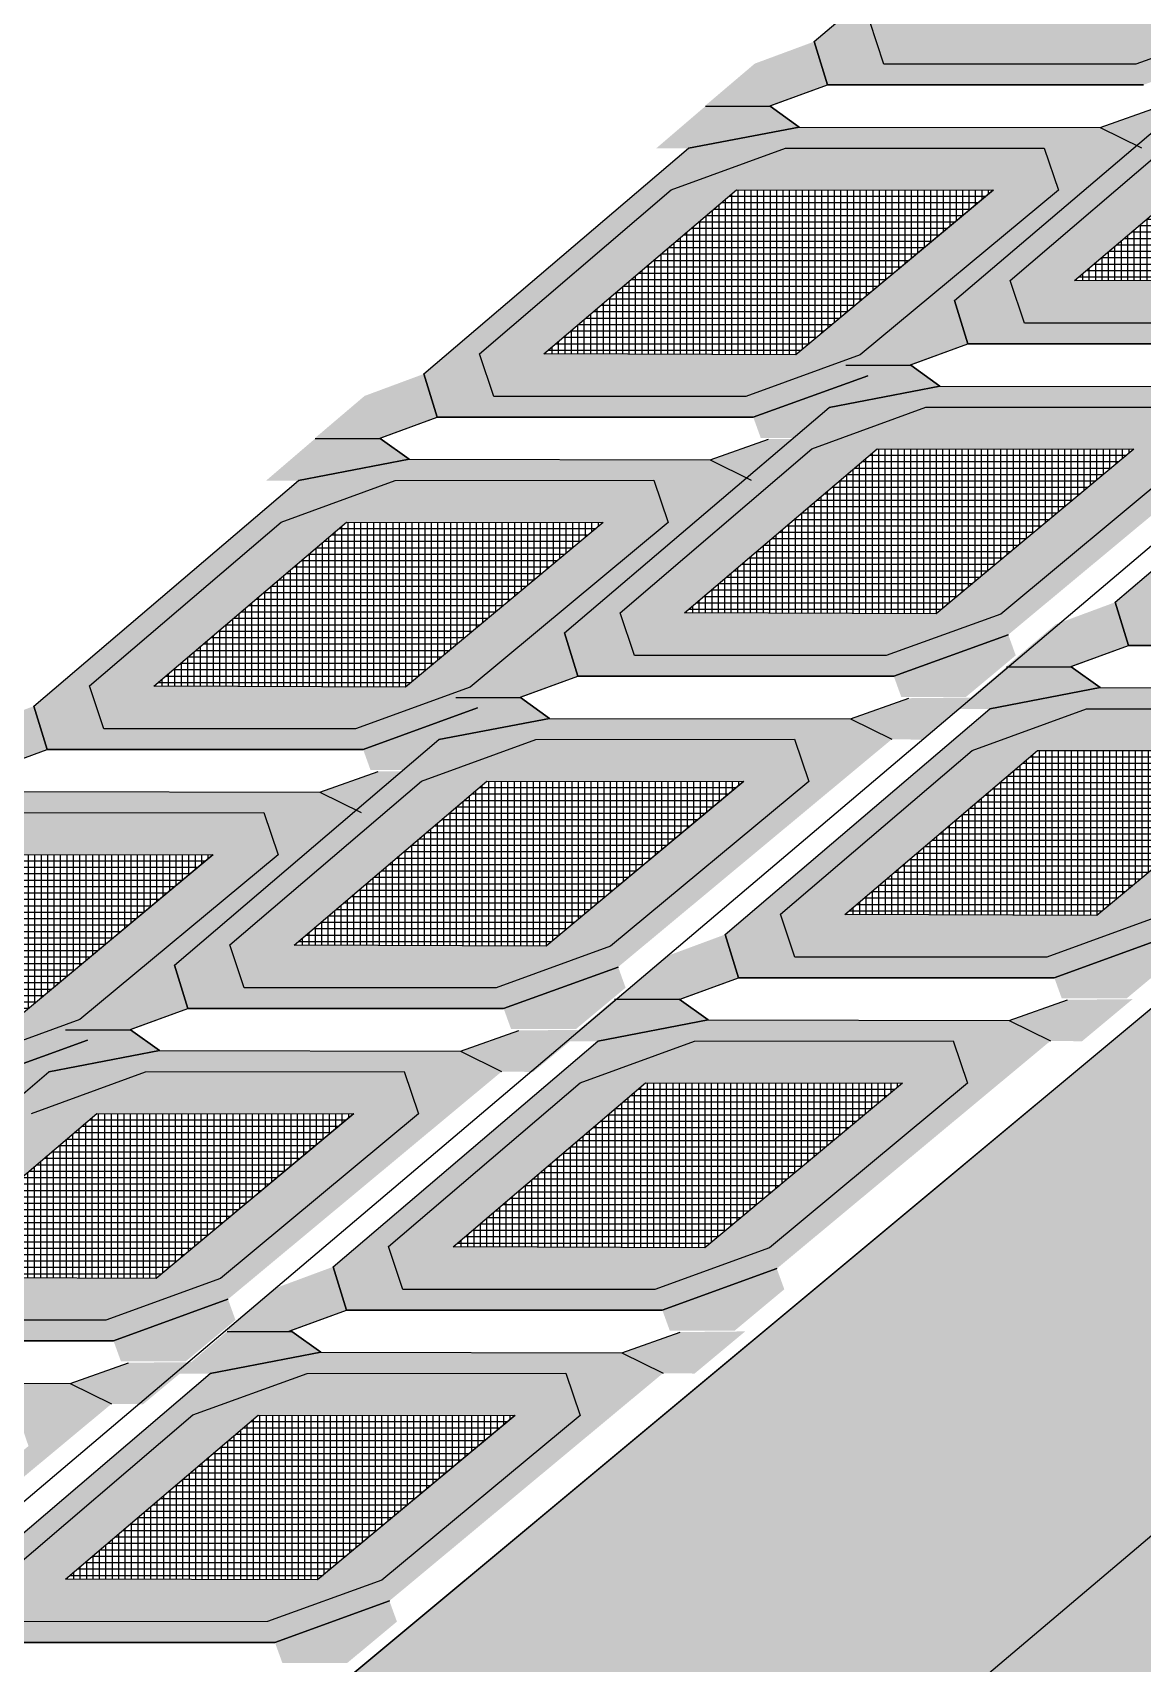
# Model space of a CAD drawing. Header units: centimetres. Extents: x -10 to 101, y -21 to 38.
# Drawn here: x 21.94 to 26.22, y 6.19 to 12.48 of the extents above; entities that cross this region are included whole.
import ezdxf

# ---------------------------------------------------------------- set-up
doc = ezdxf.new("R2010")
doc.units = ezdxf.units.CM

msp = doc.modelspace()

# ---------------------------------------------------------------- hatches: boundary and pattern name
h = msp.add_hatch()
h.set_pattern_fill('HEX', color=256, scale=0.063)
h.paths.add_polyline_path([(20, 3.5), (22.5, 3.5), (42, 20), (44, 20), (44, 21), (41, 21)])
h = msp.add_hatch()
h.set_pattern_fill('AR-SAND', color=256, scale=0.0068)
h.paths.add_polyline_path([(22.5, 3.5), (42, 20), (48, 20), (62, 2.5), (61, 0), (42, 0), (41, 2.5), (37, 2.5), (35, 3.5)])
at = {"true_color": 0x636466}
h = msp.add_hatch(color=251, dxfattribs=at)
h.dxf.hatch_style = 1
h.paths.add_polyline_path([(25.2254, 12.3593), (25.1702, 12.5248), (25.91, 13.1576), (26.3509, 13.3178), (27.3492, 13.3188), (27.4048, 13.156), (26.6398, 12.5197), (26.1979, 12.3597)], flags=16)
h.paths.add_polyline_path([(25.0072, 12.2795), (24.9557, 12.4466), (25.9773, 13.3176), (26.404, 13.3998), (27.5661, 13.3978), (27.7251, 13.3188), (26.6688, 12.4398), (26.2268, 12.2797)])
h = msp.add_hatch(color=256)
h.dxf.hatch_style = 1
h.set_gradient(color1=(0, 0, 255), color2=(255, 255, 0), name='SPHERICAL')
h.paths.add_polyline_path([(25.4187, 12.5239), (26.1624, 13.1573), (27.154, 13.1562), (26.391, 12.5205)], flags=16)
h.paths.add_polyline_path([(27.4048, 13.156), (26.6398, 12.5197), (26.1979, 12.3597), (25.2254, 12.3593), (25.1702, 12.5248), (25.91, 13.1576), (26.3509, 13.3178), (27.3492, 13.3188)])
at = {"true_color": 0x000000}
h = msp.add_hatch(color=18, dxfattribs=at)
h.dxf.hatch_style = 1
h.paths.add_polyline_path([(24.9557, 12.4466), (24.7266, 12.3617), (24.5361, 12.1998), (24.7822, 12.1973), (25.0072, 12.2795)])
at = {"true_color": 0x636466}
h = msp.add_hatch(color=251, dxfattribs=at)
h.dxf.hatch_style = 1
h.paths.add_polyline_path([(25.7678, 11.3593), (25.7127, 11.5248), (26.4525, 12.1576), (26.8933, 12.3178), (27.8917, 12.3188), (27.9472, 12.156), (27.1823, 11.5197), (26.7404, 11.3597)], flags=16)
h.paths.add_polyline_path([(25.5496, 11.2795), (25.4981, 11.4466), (26.5198, 12.3176), (26.9465, 12.3998), (28.1085, 12.3978), (28.2675, 12.3188), (27.2112, 11.4398), (26.7693, 11.2797)])
h = msp.add_hatch(color=256)
h.dxf.hatch_style = 1
h.set_gradient(color1=(0, 0, 255), color2=(255, 255, 0), name='SPHERICAL')
h.paths.add_polyline_path([(25.9612, 11.5239), (26.7049, 12.1573), (27.6965, 12.1562), (26.9334, 11.5205)], flags=16)
h.paths.add_polyline_path([(27.9472, 12.156), (27.1823, 11.5197), (26.7404, 11.3597), (25.7678, 11.3593), (25.7127, 11.5248), (26.4525, 12.1576), (26.8933, 12.3178), (27.8917, 12.3188)])
at = {"true_color": 0x000000}
h = msp.add_hatch(color=18, dxfattribs=at)
h.dxf.hatch_style = 1
h.paths.add_polyline_path([(24.3463, 12.0347), (24.5361, 12.1973), (24.7861, 12.1973), (24.898, 12.1169), (24.4713, 12.0347)])
edge = h.paths.add_edge_path()
edge.add_line((26.0601, 12.1149), (26.2852, 12.1947))
h = msp.add_hatch()
h.set_pattern_fill('NET', color=256, scale=0.0078)
h.set_pattern_definition([(0, (7.048103, 7.699786), (0, 0.024765), []), (90, (7.048103, 7.699786), (-0.024765, 2e-18), [])])
h.paths.add_polyline_path([(25.9612, 11.5239), (26.7049, 12.1573), (27.6965, 12.1562), (26.9334, 11.5205)])
h = msp.add_hatch(color=18, dxfattribs=at)
h.dxf.hatch_style = 1
h.paths.add_polyline_path([(26.0601, 12.1149), (26.2852, 12.1947), (26.5361, 12.1973), (26.341, 12.0347), (26.219, 12.036)])
at = {"true_color": 0x636466}
h = msp.add_hatch(color=251, dxfattribs=at)
h.dxf.hatch_style = 1
h.paths.add_polyline_path([(23.7194, 11.0764), (23.6642, 11.2419), (24.404, 11.8747), (24.8449, 12.0349), (25.8432, 12.0359), (25.8987, 11.8731), (25.1338, 11.2368), (24.6919, 11.0768)], flags=16)
h.paths.add_polyline_path([(23.5012, 10.9966), (23.4497, 11.1638), (24.4713, 12.0347), (24.898, 12.1169), (26.0601, 12.1149), (26.219, 12.036), (25.1628, 11.1569), (24.7208, 10.9969)])
h = msp.add_hatch(color=256)
h.dxf.hatch_style = 1
h.set_gradient(color1=(0, 0, 255), color2=(255, 255, 0), name='SPHERICAL')
h.paths.add_polyline_path([(23.9127, 11.2411), (24.6564, 11.8744), (25.648, 11.8733), (24.885, 11.2376)], flags=16)
h.paths.add_polyline_path([(25.8987, 11.8731), (25.1338, 11.2368), (24.6919, 11.0768), (23.7194, 11.0764), (23.6642, 11.2419), (24.404, 11.8747), (24.8449, 12.0349), (25.8432, 12.0359)])
h = msp.add_hatch()
h.set_pattern_fill('NET', color=256, scale=0.0078)
h.set_pattern_definition([(0, (4.999642, 7.416907), (0, 0.024765), []), (90, (4.999642, 7.416907), (-0.024765, 2e-18), [])])
h.paths.add_polyline_path([(23.9127, 11.2411), (24.6564, 11.8744), (25.648, 11.8733), (24.885, 11.2376)])
at = {"true_color": 0x000000}
h = msp.add_hatch(color=18, dxfattribs=at)
h.dxf.hatch_style = 1
h.paths.add_polyline_path([(25.4981, 11.4466), (25.269, 11.3617), (25.0785, 11.1998), (25.3246, 11.1973), (25.5496, 11.2795)])
at = {"true_color": 0x636466}
h = msp.add_hatch(color=251, dxfattribs=at)
h.dxf.hatch_style = 1
h.paths.add_polyline_path([(26.3876, 10.1948), (26.3324, 10.3604), (27.0722, 10.9931), (27.5131, 11.1534), (28.5114, 11.1543), (28.5669, 10.9916), (27.802, 10.3552), (27.3601, 10.1953)], flags=16)
h.paths.add_polyline_path([(26.1694, 10.1151), (26.1179, 10.2822), (27.1395, 11.1531), (27.5662, 11.2353), (28.7282, 11.2333), (28.8872, 11.1544), (27.831, 10.2753), (27.389, 10.1153)])
at = {"true_color": 0x000000}
h = msp.add_hatch(color=18, dxfattribs=at)
h.dxf.hatch_style = 1
h.paths.add_polyline_path([(23.4497, 11.1638), (23.2205, 11.0788), (23.0301, 10.9169), (23.2762, 10.9144), (23.5012, 10.9966)])
h = msp.add_hatch(color=18, dxfattribs=at)
h.dxf.hatch_style = 1
h.paths.add_polyline_path([(25.1628, 11.1569), (24.7208, 10.9969), (24.7496, 10.9169), (24.9996, 10.9169), (25.1917, 11.077)])
h = msp.add_hatch(color=18, dxfattribs=at)
h.dxf.hatch_style = 1
h.paths.add_polyline_path([(24.8887, 11.0347), (25.0785, 11.1973), (25.3285, 11.1973), (25.4405, 11.1169), (25.0137, 11.0347)])
edge = h.paths.add_edge_path()
edge.add_line((26.6025, 11.1149), (26.8276, 11.1947))
at = {"true_color": 0x636466}
h = msp.add_hatch(color=251, dxfattribs=at)
h.dxf.hatch_style = 1
h.paths.add_polyline_path([(24.2618, 10.0764), (24.2066, 10.2419), (24.9465, 10.8747), (25.3873, 11.0349), (26.3856, 11.0359), (26.4412, 10.8731), (25.6763, 10.2368), (25.2344, 10.0768)], flags=16)
h.paths.add_polyline_path([(24.0436, 9.9966), (23.9921, 10.1638), (25.0137, 11.0347), (25.4405, 11.1169), (26.6025, 11.1149), (26.7615, 11.036), (25.7052, 10.1569), (25.2632, 9.9969)])
h = msp.add_hatch(color=256)
h.dxf.hatch_style = 1
h.set_gradient(color1=(0, 0, 255), color2=(255, 255, 0), name='SPHERICAL')
h.paths.add_polyline_path([(24.4552, 10.2411), (25.1989, 10.8744), (26.1905, 10.8733), (25.4274, 10.2376)], flags=16)
h.paths.add_polyline_path([(26.4412, 10.8731), (25.6763, 10.2368), (25.2344, 10.0768), (24.2618, 10.0764), (24.2066, 10.2419), (24.9465, 10.8747), (25.3873, 11.0349), (26.3856, 11.0359)])
at = {"true_color": 0x000000}
h = msp.add_hatch(color=18, dxfattribs=at)
h.dxf.hatch_style = 1
h.paths.add_polyline_path([(22.8403, 10.7518), (23.0301, 10.9144), (23.2801, 10.9144), (23.392, 10.834), (22.9653, 10.7518)])
edge = h.paths.add_edge_path()
edge.add_line((24.554, 10.832), (24.7791, 10.9118))
h = msp.add_hatch(color=18, dxfattribs=at)
h.dxf.hatch_style = 1
h.paths.add_polyline_path([(24.554, 10.832), (24.7791, 10.9118), (25.0301, 10.9144), (24.8349, 10.7518), (24.713, 10.7531)])
at = {"true_color": 0x636466}
h = msp.add_hatch(color=251, dxfattribs=at)
h.dxf.hatch_style = 1
h.paths.add_polyline_path([(22.2134, 9.7935), (22.1582, 9.9591), (22.898, 10.5918), (23.3389, 10.752), (24.3372, 10.753), (24.3927, 10.5902), (23.6278, 9.9539), (23.1859, 9.794)], flags=16)
h.paths.add_polyline_path([(21.9952, 9.7138), (21.9436, 9.8809), (22.9653, 10.7518), (23.392, 10.834), (24.554, 10.832), (24.713, 10.7531), (23.6567, 9.874), (23.2148, 9.714)])
h = msp.add_hatch()
h.set_pattern_fill('NET', color=256, scale=0.0078)
h.set_pattern_definition([(0, (5.542089, 6.416907), (0, 0.024765), []), (90, (5.542089, 6.416907), (-0.024765, 2e-18), [])])
h.paths.add_polyline_path([(24.4552, 10.2411), (25.1989, 10.8744), (26.1905, 10.8733), (25.4274, 10.2376)])
h = msp.add_hatch(color=256)
h.dxf.hatch_style = 1
h.set_gradient(color1=(0, 0, 255), color2=(255, 255, 0), name='SPHERICAL')
h.paths.add_polyline_path([(22.4067, 9.9582), (23.1504, 10.5915), (24.142, 10.5904), (23.3789, 9.9548)], flags=16)
h.paths.add_polyline_path([(24.3927, 10.5902), (23.6278, 9.9539), (23.1859, 9.794), (22.2134, 9.7935), (22.1582, 9.9591), (22.898, 10.5918), (23.3389, 10.752), (24.3372, 10.753)])
h = msp.add_hatch()
h.set_pattern_fill('NET', color=256, scale=0.0078)
h.set_pattern_definition([(0, (3.493628, 6.134028), (0, 0.024765), []), (90, (3.493628, 6.134028), (-0.024765, 2e-18), [])])
h.paths.add_polyline_path([(22.4067, 9.9582), (23.1504, 10.5915), (24.142, 10.5904), (23.3789, 9.9548)])
at = {"true_color": 0x000000}
h = msp.add_hatch(color=18, dxfattribs=at)
h.dxf.hatch_style = 1
h.paths.add_polyline_path([(26.1179, 10.2822), (25.8887, 10.1973), (25.6983, 10.0353), (25.9444, 10.0328), (26.1694, 10.1151)])
h = msp.add_hatch(color=18, dxfattribs=at)
h.dxf.hatch_style = 1
h.paths.add_polyline_path([(23.9921, 10.1638), (23.763, 10.0788), (23.5725, 9.9169), (23.8186, 9.9144), (24.0436, 9.9966)])
h = msp.add_hatch(color=18, dxfattribs=at)
h.dxf.hatch_style = 1
h.paths.add_polyline_path([(25.7052, 10.1569), (25.2632, 9.9969), (25.2921, 9.9169), (25.5421, 9.9169), (25.7341, 10.077)])
h = msp.add_hatch(color=18, dxfattribs=at)
h.dxf.hatch_style = 1
h.paths.add_polyline_path([(25.5085, 9.8702), (25.6983, 10.0328), (25.9483, 10.0328), (26.0602, 9.9525), (25.6335, 9.8702)])
edge = h.paths.add_edge_path()
edge.add_line((27.2222, 9.9505), (27.4473, 10.0303))
at = {"true_color": 0x636466}
h = msp.add_hatch(color=251, dxfattribs=at)
h.dxf.hatch_style = 1
h.paths.add_polyline_path([(24.8816, 8.912), (24.8264, 9.0775), (25.5662, 9.7103), (26.0071, 9.8705), (27.0054, 9.8715), (27.0609, 9.7087), (26.296, 9.0723), (25.8541, 8.9124)], flags=16)
h.paths.add_polyline_path([(24.6633, 8.8322), (24.6118, 8.9993), (25.6335, 9.8702), (26.0602, 9.9525), (27.2222, 9.9505), (27.3812, 9.8715), (26.3249, 8.9924), (25.883, 8.8324)])
at = {"true_color": 0x000000}
h = msp.add_hatch(color=18, dxfattribs=at)
h.dxf.hatch_style = 1
h.paths.add_polyline_path([(23.3827, 9.7518), (23.5725, 9.9144), (23.8225, 9.9144), (23.9345, 9.834), (23.5077, 9.7518)])
edge = h.paths.add_edge_path()
edge.add_line((25.0965, 9.832), (25.3216, 9.9118))
h = msp.add_hatch(color=18, dxfattribs=at)
h.dxf.hatch_style = 1
h.paths.add_polyline_path([(25.0965, 9.832), (25.3216, 9.9118), (25.5725, 9.9144), (25.3774, 9.7518), (25.2555, 9.7531)])
h = msp.add_hatch(color=18, dxfattribs=at)
h.dxf.hatch_style = 1
h.paths.add_polyline_path([(21.9436, 9.8809), (21.7145, 9.796), (21.5241, 9.634), (21.7702, 9.6315), (21.9952, 9.7138)])
at = {"true_color": 0x636466}
h = msp.add_hatch(color=251, dxfattribs=at)
h.dxf.hatch_style = 1
h.paths.add_polyline_path([(22.7558, 8.7935), (22.7006, 8.9591), (23.4404, 9.5918), (23.8813, 9.752), (24.8796, 9.753), (24.9352, 9.5902), (24.1703, 8.9539), (23.7284, 8.794)], flags=16)
h.paths.add_polyline_path([(22.5376, 8.7138), (22.4861, 8.8809), (23.5077, 9.7518), (23.9345, 9.834), (25.0965, 9.832), (25.2555, 9.7531), (24.1992, 8.874), (23.7572, 8.714)])
at = {"true_color": 0x000000}
h = msp.add_hatch(color=18, dxfattribs=at)
h.dxf.hatch_style = 1
h.paths.add_polyline_path([(23.6567, 9.874), (23.2148, 9.714), (23.2436, 9.634), (23.4936, 9.634), (23.6857, 9.7941)])
h = msp.add_hatch(color=256)
h.dxf.hatch_style = 1
h.set_gradient(color1=(0, 0, 255), color2=(255, 255, 0), name='SPHERICAL')
h.paths.add_polyline_path([(25.0749, 9.0766), (25.8186, 9.71), (26.8102, 9.7089), (26.0471, 9.0732)], flags=16)
h.paths.add_polyline_path([(27.0609, 9.7087), (26.296, 9.0723), (25.8541, 8.9124), (24.8816, 8.912), (24.8264, 9.0775), (25.5662, 9.7103), (26.0071, 9.8705), (27.0054, 9.8715)])
h = msp.add_hatch(color=256)
h.dxf.hatch_style = 1
h.set_gradient(color1=(0, 0, 255), color2=(255, 255, 0), name='SPHERICAL')
h.paths.add_polyline_path([(22.9492, 8.9582), (23.6929, 9.5915), (24.6845, 9.5904), (23.9214, 8.9548)], flags=16)
h.paths.add_polyline_path([(24.9352, 9.5902), (24.1703, 8.9539), (23.7284, 8.794), (22.7558, 8.7935), (22.7006, 8.9591), (23.4404, 9.5918), (23.8813, 9.752), (24.8796, 9.753)])
h = msp.add_hatch()
h.set_pattern_fill('NET', color=256, scale=0.0078)
h.set_pattern_definition([(0, (6.16182, 5.25246), (0, 0.024765), []), (90, (6.16182, 5.25246), (-0.024765, 2e-18), [])])
h.paths.add_polyline_path([(25.0749, 9.0766), (25.8186, 9.71), (26.8102, 9.7089), (26.0471, 9.0732)])
h = msp.add_hatch(color=18, dxfattribs=at)
h.dxf.hatch_style = 1
h.paths.add_polyline_path([(21.3343, 9.4689), (21.5241, 9.6315), (21.7741, 9.6315), (21.886, 9.5511), (21.4593, 9.4689)])
edge = h.paths.add_edge_path()
edge.add_line((23.048, 9.5492), (23.2731, 9.629))
h = msp.add_hatch()
h.set_pattern_fill('NET', color=256, scale=0.0078)
h.set_pattern_definition([(0, (4.036075, 5.134028), (0, 0.024765), []), (90, (4.036075, 5.134028), (-0.024765, 2e-18), [])])
h.paths.add_polyline_path([(22.9492, 8.9582), (23.6929, 9.5915), (24.6845, 9.5904), (23.9214, 8.9548)])
h = msp.add_hatch(color=18, dxfattribs=at)
h.dxf.hatch_style = 1
h.paths.add_polyline_path([(23.048, 9.5492), (23.2731, 9.629), (23.5241, 9.6315), (23.3289, 9.4689), (23.207, 9.4702)])
at = {"true_color": 0x636466}
h = msp.add_hatch(color=251, dxfattribs=at)
h.dxf.hatch_style = 1
h.paths.add_polyline_path([(20.7074, 8.5106), (20.6522, 8.6762), (21.392, 9.3089), (21.8328, 9.4692), (22.8312, 9.4701), (22.8867, 9.3074), (22.1218, 8.671), (21.6799, 8.5111)], flags=16)
h.paths.add_polyline_path([(20.4891, 8.4309), (20.4376, 8.598), (21.4593, 9.4689), (21.886, 9.5511), (23.048, 9.5492), (23.207, 9.4702), (22.1507, 8.5911), (21.7088, 8.4311)])
h = msp.add_hatch(color=256)
h.dxf.hatch_style = 1
h.set_gradient(color1=(0, 0, 255), color2=(255, 255, 0), name='SPHERICAL')
h.paths.add_polyline_path([(20.9007, 8.6753), (21.6444, 9.3087), (22.636, 9.3076), (21.8729, 8.6719)], flags=16)
h.paths.add_polyline_path([(22.8867, 9.3074), (22.1218, 8.671), (21.6799, 8.5111), (20.7074, 8.5106), (20.6522, 8.6762), (21.392, 9.3089), (21.8328, 9.4692), (22.8312, 9.4701)])
h = msp.add_hatch()
h.set_pattern_fill('NET', color=256, scale=0.0078)
h.set_pattern_definition([(0, (1.987614, 4.851148), (0, 0.024765), []), (90, (1.987614, 4.851148), (-0.024765, 2e-18), [])])
h.paths.add_polyline_path([(20.9007, 8.6753), (21.6444, 9.3087), (22.636, 9.3076), (21.8729, 8.6719)])
at = {"true_color": 0x000000}
h = msp.add_hatch(color=18, dxfattribs=at)
h.dxf.hatch_style = 1
h.paths.add_polyline_path([(24.6118, 8.9993), (24.3827, 8.9144), (24.1922, 8.7525), (24.4384, 8.7499), (24.6633, 8.8322)])
h = msp.add_hatch(color=18, dxfattribs=at)
h.dxf.hatch_style = 1
h.paths.add_polyline_path([(26.3249, 8.9924), (25.883, 8.8324), (25.9118, 8.7525), (26.1618, 8.7525), (26.3539, 8.9125)])
h = msp.add_hatch(color=18, dxfattribs=at)
h.dxf.hatch_style = 1
h.paths.add_polyline_path([(22.4861, 8.8809), (22.257, 8.796), (22.0665, 8.634), (22.3126, 8.6315), (22.5376, 8.7138)])
h = msp.add_hatch(color=18, dxfattribs=at)
h.dxf.hatch_style = 1
h.paths.add_polyline_path([(24.1992, 8.874), (23.7572, 8.714), (23.7861, 8.634), (24.0361, 8.634), (24.2281, 8.7941)])
h = msp.add_hatch(color=18, dxfattribs=at)
h.dxf.hatch_style = 1
h.paths.add_polyline_path([(23.9953, 8.5873), (24.1851, 8.7499), (24.4351, 8.7499), (24.5471, 8.6696), (24.1203, 8.5873)])
edge = h.paths.add_edge_path()
edge.add_line((25.7091, 8.6676), (25.9342, 8.7474))
h = msp.add_hatch(color=18, dxfattribs=at)
h.dxf.hatch_style = 1
h.paths.add_polyline_path([(25.7091, 8.6676), (25.9342, 8.7474), (26.1851, 8.7499), (25.99, 8.5873), (25.8681, 8.5886)])
h = msp.add_hatch(color=18, dxfattribs=at)
h.dxf.hatch_style = 1
h.paths.add_polyline_path([(21.8767, 8.4689), (22.0665, 8.6315), (22.3165, 8.6315), (22.4284, 8.5511), (22.0017, 8.4689)])
edge = h.paths.add_edge_path()
edge.add_line((23.5905, 8.5492), (23.8156, 8.629))
at = {"true_color": 0x636466}
h = msp.add_hatch(color=251, dxfattribs=at)
h.dxf.hatch_style = 1
h.paths.add_polyline_path([(23.3684, 7.6291), (23.3132, 7.7946), (24.0531, 8.4274), (24.4939, 8.5876), (25.4922, 8.5886), (25.5478, 8.4258), (24.7829, 7.7894), (24.341, 7.6295)], flags=16)
h.paths.add_polyline_path([(23.1502, 7.5493), (23.0987, 7.7164), (24.1203, 8.5873), (24.5471, 8.6696), (25.7091, 8.6676), (25.8681, 8.5886), (24.8118, 7.7095), (24.3698, 7.5495)])
at = {"true_color": 0x000000}
h = msp.add_hatch(color=18, dxfattribs=at)
h.dxf.hatch_style = 1
h.paths.add_polyline_path([(23.5905, 8.5492), (23.8156, 8.629), (24.0665, 8.6315), (23.8714, 8.4689), (23.7495, 8.4702)])
h = msp.add_hatch(color=18, dxfattribs=at)
h.dxf.hatch_style = 1
h.paths.add_polyline_path([(22.1507, 8.5911), (21.7088, 8.4311), (21.7376, 8.3511), (21.9876, 8.3511), (22.1797, 8.5112)])
h = msp.add_hatch(color=256)
h.dxf.hatch_style = 1
h.set_gradient(color1=(0, 0, 255), color2=(255, 255, 0), name='SPHERICAL')
h.paths.add_polyline_path([(23.5618, 7.7937), (24.3055, 8.4271), (25.2971, 8.426), (24.534, 7.7903)], flags=16)
h.paths.add_polyline_path([(25.5478, 8.4258), (24.7829, 7.7894), (24.341, 7.6295), (23.3684, 7.6291), (23.3132, 7.7946), (24.0531, 8.4274), (24.4939, 8.5876), (25.4922, 8.5886)])
at = {"true_color": 0x636466}
h = msp.add_hatch(color=251, dxfattribs=at)
h.dxf.hatch_style = 1
h.paths.add_polyline_path([(21.2498, 7.5106), (21.1946, 7.6762), (21.9344, 8.3089), (22.3753, 8.4692), (23.3736, 8.4701), (23.4292, 8.3074), (22.6643, 7.671), (22.2223, 7.5111)], flags=16)
h.paths.add_polyline_path([(21.0316, 7.4309), (20.9801, 7.598), (22.0017, 8.4689), (22.4284, 8.5511), (23.5905, 8.5492), (23.7495, 8.4702), (22.6932, 7.5911), (22.2512, 7.4311)])
h = msp.add_hatch(color=256)
h.dxf.hatch_style = 1
h.set_gradient(color1=(0, 0, 255), color2=(255, 255, 0), name='SPHERICAL')
h.paths.add_polyline_path([(21.4431, 7.6753), (22.1868, 8.3087), (23.1784, 8.3076), (22.4154, 7.6719)], flags=16)
h.paths.add_polyline_path([(23.4292, 8.3074), (22.6643, 7.671), (22.2223, 7.5111), (21.2498, 7.5106), (21.1946, 7.6762), (21.9344, 8.3089), (22.3753, 8.4692), (23.3736, 8.4701)])
h = msp.add_hatch()
h.set_pattern_fill('NET', color=256, scale=0.0078)
h.set_pattern_definition([(0, (4.64868, 3.96958), (0, 0.024765), []), (90, (4.64868, 3.96958), (-0.024765, 2e-18), [])])
h.paths.add_polyline_path([(23.5618, 7.7937), (24.3055, 8.4271), (25.2971, 8.426), (24.534, 7.7903)])
at = {"true_color": 0x000000}
h = msp.add_hatch(color=18, dxfattribs=at)
h.dxf.hatch_style = 1
h.paths.add_polyline_path([(21.542, 8.2663), (21.7671, 8.3461), (22.018, 8.3486), (21.8229, 8.186), (21.701, 8.1873)])
h = msp.add_hatch()
h.set_pattern_fill('NET', color=256, scale=0.0078)
h.set_pattern_definition([(0, (2.53006, 3.851148), (0, 0.024765), []), (90, (2.53006, 3.851148), (-0.024765, 2e-18), [])])
h.paths.add_polyline_path([(21.4431, 7.6753), (22.1868, 8.3087), (23.1784, 8.3076), (22.4154, 7.6719)])
h = msp.add_hatch(color=18, dxfattribs=at)
h.dxf.hatch_style = 1
h.paths.add_polyline_path([(23.0987, 7.7164), (22.8696, 7.6315), (22.6791, 7.4696), (22.9252, 7.4671), (23.1502, 7.5493)])
h = msp.add_hatch(color=18, dxfattribs=at)
h.dxf.hatch_style = 1
h.paths.add_polyline_path([(24.8118, 7.7095), (24.3698, 7.5495), (24.3987, 7.4696), (24.6487, 7.4696), (24.8407, 7.6296)])
h = msp.add_hatch(color=18, dxfattribs=at)
h.dxf.hatch_style = 1
h.paths.add_polyline_path([(22.6932, 7.5911), (22.2512, 7.4311), (22.2801, 7.3511), (22.5301, 7.3511), (22.7221, 7.5112)])
h = msp.add_hatch(color=18, dxfattribs=at)
h.dxf.hatch_style = 1
h.paths.add_polyline_path([(22.4998, 7.3045), (22.6896, 7.4671), (22.9396, 7.4671), (23.0516, 7.3867), (22.6248, 7.3045)])
edge = h.paths.add_edge_path()
edge.add_line((24.2136, 7.3847), (24.4387, 7.4645))
h = msp.add_hatch(color=18, dxfattribs=at)
h.dxf.hatch_style = 1
h.paths.add_polyline_path([(24.2136, 7.3847), (24.4387, 7.4645), (24.6896, 7.4671), (24.4945, 7.3045), (24.3726, 7.3058)])
at = {"true_color": 0x636466}
h = msp.add_hatch(color=251, dxfattribs=at)
h.dxf.hatch_style = 1
h.paths.add_polyline_path([(21.8729, 6.3462), (21.8177, 6.5117), (22.5576, 7.1445), (22.9984, 7.3047), (23.9967, 7.3057), (24.0523, 7.1429), (23.2874, 6.5066), (22.8455, 6.3466)], flags=16)
h.paths.add_polyline_path([(21.6547, 6.2664), (21.6032, 6.4336), (22.6248, 7.3045), (23.0516, 7.3867), (24.2136, 7.3847), (24.3726, 7.3058), (23.3163, 6.4267), (22.8743, 6.2667)])
at = {"true_color": 0x000000}
h = msp.add_hatch(color=18, dxfattribs=at)
h.dxf.hatch_style = 1
h.paths.add_polyline_path([(20.3707, 7.186), (20.5605, 7.3486), (20.8105, 7.3486), (20.9224, 7.2683), (20.4957, 7.186)])
edge = h.paths.add_edge_path()
edge.add_line((22.0845, 7.2663), (22.3096, 7.3461))
h = msp.add_hatch(color=256)
h.dxf.hatch_style = 1
h.set_gradient(color1=(0, 0, 255), color2=(255, 255, 0), name='SPHERICAL')
h.paths.add_polyline_path([(22.0663, 6.5109), (22.81, 7.1442), (23.8016, 7.1431), (23.0385, 6.5074)], flags=16)
h.paths.add_polyline_path([(24.0523, 7.1429), (23.2874, 6.5066), (22.8455, 6.3466), (21.8729, 6.3462), (21.8177, 6.5117), (22.5576, 7.1445), (22.9984, 7.3047), (23.9967, 7.3057)])
h = msp.add_hatch(color=18, dxfattribs=at)
h.dxf.hatch_style = 1
h.paths.add_polyline_path([(22.0845, 7.2663), (22.3096, 7.3461), (22.5605, 7.3486), (22.3654, 7.186), (22.2434, 7.1873)])
at = {"true_color": 0x636466}
h = msp.add_hatch(color=251, dxfattribs=at)
h.dxf.hatch_style = 1
h.paths.add_polyline_path([(19.7438, 6.2278), (19.6886, 6.3933), (20.4284, 7.0261), (20.8693, 7.1863), (21.8676, 7.1873), (21.9231, 7.0245), (21.1582, 6.3881), (20.7163, 6.2282)], flags=16)
h.paths.add_polyline_path([(19.5256, 6.148), (19.4741, 6.3151), (20.4957, 7.186), (20.9224, 7.2683), (22.0845, 7.2663), (22.2434, 7.1873), (21.1872, 6.3082), (20.7452, 6.1482)])
h = msp.add_hatch()
h.set_pattern_fill('NET', color=256, scale=0.0078)
h.set_pattern_definition([(0, (3.153197, 2.6867), (0, 0.024765), []), (90, (3.153197, 2.6867), (-0.024765, 2e-18), [])])
h.paths.add_polyline_path([(22.0663, 6.5109), (22.81, 7.1442), (23.8016, 7.1431), (23.0385, 6.5074)])
at = {"true_color": 0x000000}
h = msp.add_hatch(color=18, dxfattribs=at)
h.dxf.hatch_style = 1
h.paths.add_polyline_path([(23.3163, 6.4267), (22.8743, 6.2667), (22.9032, 6.1867), (23.1532, 6.1867), (23.3453, 6.3467)])

# ---------------------------------------------------------------- linework, layer by layer
for p, q in [((18, 3.5), (41, 23)), ((20, 3.5), (41, 21)), ((41, 21), (20, 3.5)), ((22.5, 3.5), (42, 20)), ((22.5, 3.5), (42, 20)), ((22.5, 3.5), (42, 20)), ((24.9557, 12.4466), (25.9773, 13.3176)), ((24.9557, 12.4466), (25.9773, 13.3176)), ((25.2254, 12.3593), (25.1702, 12.5248)), ((25.2254, 12.3593), (25.1702, 12.5248)), ((26.6398, 12.5197), (26.1979, 12.3597)), ((26.6398, 12.5197), (26.1979, 12.3597)), ((24.9557, 12.4466), (25.0072, 12.2795)), ((25.0072, 12.2795), (24.9557, 12.4466)), ((25.0072, 12.2795), (24.9557, 12.4466)), ((26.1979, 12.3597), (25.2254, 12.3593)), ((26.1979, 12.3597), (25.2254, 12.3593)), ((24.7822, 12.1973), (25.0072, 12.2795)), ((24.7891, 12.1998), (25.0072, 12.2795)), ((25.0072, 12.2795), (26.2268, 12.2797)), ((25.0072, 12.2795), (26.1019, 12.2797)), ((26.2268, 12.2797), (25.0072, 12.2795)), ((25.1318, 12.2795), (26.2268, 12.2797)), ((25.4981, 11.4466), (26.5198, 12.3176)), ((25.4981, 11.4466), (26.5198, 12.3176)), ((26.1019, 12.2797), (26.2268, 12.2797)), ((24.5361, 12.1973), (24.7861, 12.1973)), ((24.5361, 12.1973), (24.7861, 12.1973)), ((24.5361, 12.1973), (24.7861, 12.1973)), ((24.7861, 12.1973), (24.898, 12.1169)), ((24.898, 12.1169), (24.7861, 12.1973)), ((25.7127, 11.5248), (26.4525, 12.1576)), ((25.7127, 11.5248), (26.4525, 12.1576)), ((25.9612, 11.5239), (26.7049, 12.1573)), ((26.0601, 12.1149), (26.2852, 12.1947)), ((26.0601, 12.1149), (26.2852, 12.1947)), ((24.898, 12.1169), (24.4713, 12.0347)), ((24.4713, 12.0347), (24.898, 12.1169)), ((24.898, 12.1169), (26.0601, 12.1149)), ((24.898, 12.1169), (26.0601, 12.1149)), ((26.0601, 12.1149), (26.219, 12.036)), ((26.0601, 12.1149), (26.219, 12.036)), ((23.4497, 11.1638), (24.4713, 12.0347)), ((23.4497, 11.1638), (24.4713, 12.0347)), ((24.404, 11.8747), (24.8449, 12.0349)), ((24.404, 11.8747), (24.8449, 12.0349)), ((24.8449, 12.0349), (25.8432, 12.0359)), ((24.8449, 12.0349), (25.8432, 12.0359)), ((25.8432, 12.0359), (25.8988, 11.873)), ((25.8432, 12.0359), (25.8987, 11.8731)), ((23.6642, 11.2419), (24.404, 11.8747)), ((23.6642, 11.2419), (24.404, 11.8747)), ((23.9127, 11.2411), (24.6564, 11.8744)), ((24.6564, 11.8744), (25.6473, 11.8727)), ((24.6564, 11.8744), (25.648, 11.8733)), ((25.648, 11.8733), (24.885, 11.2376)), ((25.6473, 11.8727), (24.885, 11.2376)), ((25.8987, 11.8731), (25.1338, 11.2368)), ((25.8988, 11.873), (25.1338, 11.2368)), ((25.7678, 11.3593), (25.7127, 11.5248)), ((25.7678, 11.3593), (25.7127, 11.5248)), ((26.9334, 11.5205), (25.9612, 11.5239)), ((26.9334, 11.5205), (25.9612, 11.5239)), ((25.4981, 11.4466), (25.5496, 11.2795)), ((25.5496, 11.2795), (25.4981, 11.4466)), ((25.5496, 11.2795), (25.4981, 11.4466)), ((26.7404, 11.3597), (25.7678, 11.3593)), ((26.7404, 11.3597), (25.7678, 11.3593)), ((25.3246, 11.1973), (25.5496, 11.2795)), ((25.3315, 11.1998), (25.5496, 11.2795)), ((25.5496, 11.2795), (26.7693, 11.2797)), ((25.5496, 11.2795), (26.6444, 11.2797)), ((26.7693, 11.2797), (25.5496, 11.2795)), ((25.6742, 11.2795), (26.7693, 11.2797)), ((23.7194, 11.0764), (23.6642, 11.2419)), ((23.7194, 11.0764), (23.6642, 11.2419)), ((24.885, 11.2376), (23.9127, 11.2411)), ((24.885, 11.2376), (23.9127, 11.2411)), ((25.1338, 11.2368), (24.6919, 11.0768)), ((25.1338, 11.2368), (24.6919, 11.0768)), ((25.1338, 11.2368), (25.1338, 11.2368)), ((23.4497, 11.1638), (23.5012, 10.9966)), ((23.5012, 10.9966), (23.4497, 11.1638)), ((23.5012, 10.9966), (23.4497, 11.1638)), ((24.7208, 10.9969), (25.1628, 11.1569)), ((24.7208, 10.9969), (25.1628, 11.1569)), ((25.1628, 11.1569), (24.7208, 10.9969)), ((25.1628, 11.1569), (24.7208, 10.9969)), ((25.0785, 11.1973), (25.3285, 11.1973)), ((25.0785, 11.1973), (25.3285, 11.1973)), ((25.0785, 11.1973), (25.3285, 11.1973)), ((25.3285, 11.1973), (25.4405, 11.1169)), ((25.4405, 11.1169), (25.3285, 11.1973)), ((26.1179, 10.2822), (27.1395, 11.1531)), ((26.1179, 10.2822), (27.1395, 11.1531)), ((25.4405, 11.1169), (25.0137, 11.0347)), ((25.0137, 11.0347), (25.4405, 11.1169)), ((25.4405, 11.1169), (26.6025, 11.1149)), ((25.4405, 11.1169), (26.6025, 11.1149)), ((24.6919, 11.0768), (23.7194, 11.0764)), ((24.6919, 11.0768), (23.7194, 11.0764)), ((23.9921, 10.1638), (25.0137, 11.0347)), ((23.9921, 10.1638), (25.0137, 11.0347)), ((24.9465, 10.8747), (25.3873, 11.0349)), ((24.9465, 10.8747), (25.3873, 11.0349)), ((25.3873, 11.0349), (26.3856, 11.0359)), ((25.3873, 11.0349), (26.3856, 11.0359)), ((23.2762, 10.9144), (23.5012, 10.9966)), ((23.2831, 10.9169), (23.5012, 10.9966)), ((23.5012, 10.9966), (24.7208, 10.9969)), ((24.7208, 10.9969), (23.5012, 10.9966)), ((23.5012, 10.9966), (24.5959, 10.9968)), ((23.6258, 10.9967), (24.7208, 10.9969)), ((24.5959, 10.9968), (24.7208, 10.9969)), ((23.0301, 10.9144), (23.2801, 10.9144)), ((23.0301, 10.9144), (23.2801, 10.9144)), ((23.0301, 10.9144), (23.2801, 10.9144)), ((23.2801, 10.9144), (23.392, 10.834)), ((23.392, 10.834), (23.2801, 10.9144)), ((24.554, 10.832), (24.7791, 10.9118)), ((24.554, 10.832), (24.7791, 10.9118)), ((23.392, 10.834), (22.9653, 10.7518)), ((22.9653, 10.7518), (23.392, 10.834)), ((23.392, 10.834), (24.554, 10.832)), ((23.392, 10.834), (24.554, 10.832)), ((24.2066, 10.2419), (24.9465, 10.8747)), ((24.2066, 10.2419), (24.9465, 10.8747)), ((24.4552, 10.2411), (25.1989, 10.8744)), ((24.554, 10.832), (24.713, 10.7531)), ((24.554, 10.832), (24.713, 10.7531)), ((25.1989, 10.8744), (26.1897, 10.8727)), ((25.1989, 10.8744), (26.1905, 10.8733)), ((26.1905, 10.8733), (25.4274, 10.2376)), ((26.1897, 10.8727), (25.4274, 10.2376)), ((26.4412, 10.8731), (25.6763, 10.2368)), ((26.4412, 10.873), (25.6763, 10.2368)), ((21.9436, 9.8809), (22.9653, 10.7518)), ((21.9436, 9.8809), (22.9653, 10.7518)), ((22.898, 10.5918), (23.3389, 10.752)), ((22.898, 10.5918), (23.3389, 10.752)), ((23.3389, 10.752), (24.3372, 10.753)), ((23.3389, 10.752), (24.3372, 10.753)), ((24.3372, 10.753), (24.3928, 10.5902)), ((24.3372, 10.753), (24.3927, 10.5902)), ((22.1582, 9.9591), (22.898, 10.5918)), ((22.1582, 9.9591), (22.898, 10.5918)), ((22.4067, 9.9582), (23.1504, 10.5915)), ((23.1504, 10.5915), (24.1413, 10.5898)), ((23.1504, 10.5915), (24.142, 10.5904)), ((24.142, 10.5904), (23.3789, 9.9548)), ((24.1413, 10.5898), (23.3789, 9.9548)), ((24.3928, 10.5902), (23.6278, 9.9539)), ((24.3927, 10.5902), (23.6278, 9.9539)), ((26.1179, 10.2822), (26.1694, 10.1151)), ((26.1694, 10.1151), (26.1179, 10.2822)), ((26.1694, 10.1151), (26.1179, 10.2822)), ((24.2618, 10.0764), (24.2066, 10.2419)), ((24.2618, 10.0764), (24.2066, 10.2419)), ((25.4274, 10.2376), (24.4552, 10.2411)), ((25.4274, 10.2376), (24.4552, 10.2411)), ((25.6763, 10.2368), (25.2344, 10.0768)), ((25.6763, 10.2368), (25.2344, 10.0768)), ((25.6763, 10.2368), (25.6763, 10.2368)), ((23.9921, 10.1638), (24.0436, 9.9966)), ((24.0436, 9.9966), (23.9921, 10.1638)), ((24.0436, 9.9966), (23.9921, 10.1638)), ((25.2632, 9.9969), (25.7052, 10.1569)), ((25.2632, 9.9969), (25.7052, 10.1569)), ((25.7052, 10.1569), (25.2632, 9.9969)), ((25.7052, 10.1569), (25.2632, 9.9969)), ((25.2344, 10.0768), (24.2618, 10.0764)), ((25.2344, 10.0768), (24.2618, 10.0764)), ((25.9444, 10.0328), (26.1694, 10.1151)), ((25.9512, 10.0353), (26.1694, 10.1151)), ((26.1694, 10.1151), (27.389, 10.1153)), ((26.1694, 10.1151), (27.2641, 10.1153)), ((27.389, 10.1153), (26.1694, 10.1151)), ((25.6983, 10.0328), (25.9483, 10.0328)), ((25.6983, 10.0328), (25.9483, 10.0328)), ((25.6983, 10.0328), (25.9483, 10.0328)), ((25.9483, 10.0328), (26.0602, 9.9525)), ((26.0602, 9.9525), (25.9483, 10.0328)), ((22.2134, 9.7935), (22.1582, 9.9591)), ((22.2134, 9.7935), (22.1582, 9.9591)), ((23.3789, 9.9548), (22.4067, 9.9582)), ((23.3789, 9.9548), (22.4067, 9.9582)), ((23.6278, 9.9539), (23.1859, 9.794)), ((23.6278, 9.9539), (23.1859, 9.794)), ((23.6278, 9.9539), (23.6278, 9.9539)), ((23.8186, 9.9144), (24.0436, 9.9966)), ((23.8255, 9.9169), (24.0436, 9.9966)), ((24.0436, 9.9966), (25.2632, 9.9969)), ((25.2632, 9.9969), (24.0436, 9.9966)), ((24.0436, 9.9966), (25.1383, 9.9968)), ((24.1682, 9.9967), (25.2632, 9.9969)), ((25.1383, 9.9968), (25.2632, 9.9969)), ((26.0602, 9.9525), (25.6335, 9.8702)), ((25.6335, 9.8702), (26.0602, 9.9525)), ((26.0602, 9.9525), (27.2222, 9.9505)), ((26.0602, 9.9525), (27.2222, 9.9505)), ((23.5725, 9.9144), (23.8225, 9.9144)), ((23.5725, 9.9144), (23.8225, 9.9144)), ((23.5725, 9.9144), (23.8225, 9.9144)), ((23.8225, 9.9144), (23.9345, 9.834)), ((23.9345, 9.834), (23.8225, 9.9144)), ((25.0965, 9.832), (25.3216, 9.9118)), ((25.0965, 9.832), (25.3216, 9.9118)), ((21.9436, 9.8809), (21.9952, 9.7138)), ((21.9952, 9.7138), (21.9436, 9.8809)), ((21.9952, 9.7138), (21.9436, 9.8809)), ((23.2148, 9.714), (23.6567, 9.874)), ((23.2148, 9.714), (23.6567, 9.874)), ((23.6567, 9.874), (23.2148, 9.714)), ((23.6567, 9.874), (23.2148, 9.714)), ((23.9345, 9.834), (23.5077, 9.7518)), ((23.5077, 9.7518), (23.9345, 9.834)), ((23.9345, 9.834), (25.0965, 9.832)), ((23.9345, 9.834), (25.0965, 9.832)), ((24.6118, 8.9993), (25.6335, 9.8702)), ((24.6118, 8.9993), (25.6335, 9.8702)), ((25.0965, 9.832), (25.2555, 9.7531)), ((25.0965, 9.832), (25.2555, 9.7531)), ((25.5662, 9.7103), (26.007, 9.8705)), ((25.5662, 9.7103), (26.0071, 9.8705)), ((26.007, 9.8705), (27.0054, 9.8715)), ((26.0071, 9.8705), (27.0054, 9.8715)), ((23.1859, 9.794), (22.2134, 9.7935)), ((23.1859, 9.794), (22.2134, 9.7935)), ((21.7702, 9.6315), (21.9952, 9.7138)), ((21.777, 9.634), (21.9952, 9.7138)), ((21.9952, 9.7138), (23.2148, 9.714)), ((21.9952, 9.7138), (23.0899, 9.714)), ((23.2148, 9.714), (21.9952, 9.7138)), ((22.1197, 9.7138), (23.2148, 9.714)), ((22.4861, 8.8809), (23.5077, 9.7518)), ((22.4861, 8.8809), (23.5077, 9.7518)), ((23.0899, 9.714), (23.2148, 9.714)), ((23.4404, 9.5918), (23.8813, 9.752)), ((23.4404, 9.5918), (23.8813, 9.752)), ((23.8813, 9.752), (24.8796, 9.753)), ((23.8813, 9.752), (24.8796, 9.753)), ((24.8264, 9.0775), (25.5662, 9.7103)), ((24.8264, 9.0775), (25.5662, 9.7103)), ((24.8796, 9.753), (24.9352, 9.5902)), ((24.8796, 9.753), (24.9352, 9.5902)), ((25.0749, 9.0766), (25.8186, 9.71)), ((25.8186, 9.71), (26.8095, 9.7082)), ((25.8186, 9.71), (26.8102, 9.7089)), ((26.8102, 9.7089), (26.0471, 9.0732)), ((26.8095, 9.7082), (26.0471, 9.0732)), ((22.7006, 8.9591), (23.4404, 9.5918)), ((22.7006, 8.9591), (23.4404, 9.5918)), ((22.9492, 8.9582), (23.6929, 9.5915)), ((23.048, 9.5492), (23.2731, 9.629)), ((23.048, 9.5492), (23.2731, 9.629)), ((23.6929, 9.5915), (24.6837, 9.5898)), ((23.6929, 9.5915), (24.6845, 9.5904)), ((24.6845, 9.5904), (23.9214, 8.9548)), ((24.6837, 9.5898), (23.9214, 8.9548)), ((24.9352, 9.5902), (24.1703, 8.9539)), ((24.9352, 9.5902), (24.1703, 8.9539)), ((21.886, 9.5511), (23.048, 9.5492)), ((21.886, 9.5511), (23.048, 9.5492)), ((23.048, 9.5492), (23.207, 9.4702)), ((23.048, 9.5492), (23.207, 9.4702)), ((21.8328, 9.4692), (22.8312, 9.4701)), ((21.8328, 9.4692), (22.8312, 9.4701)), ((22.8312, 9.4701), (22.8867, 9.3073)), ((22.8312, 9.4701), (22.8867, 9.3074)), ((21.6444, 9.3087), (22.6352, 9.3069)), ((21.6444, 9.3087), (22.636, 9.3076)), ((22.636, 9.3076), (21.8729, 8.6719)), ((22.6352, 9.3069), (21.8729, 8.6719)), ((22.8867, 9.3074), (22.1218, 8.671)), ((22.8867, 9.3073), (22.1218, 8.671)), ((24.8816, 8.912), (24.8264, 9.0775)), ((24.8816, 8.912), (24.8264, 9.0775)), ((26.0471, 9.0732), (25.0749, 9.0766)), ((26.0471, 9.0732), (25.0749, 9.0766)), ((26.296, 9.0723), (25.8541, 8.9124)), ((26.296, 9.0723), (25.8541, 8.9124)), ((22.7558, 8.7935), (22.7006, 8.9591)), ((22.7558, 8.7935), (22.7006, 8.9591)), ((23.9214, 8.9548), (22.9492, 8.9582)), ((23.9214, 8.9548), (22.9492, 8.9582)), ((24.1703, 8.9539), (23.7284, 8.794)), ((24.1703, 8.9539), (23.7284, 8.794)), ((24.1703, 8.9539), (24.1703, 8.9539)), ((24.6118, 8.9993), (24.6633, 8.8322)), ((24.6633, 8.8322), (24.6118, 8.9993)), ((24.6633, 8.8322), (24.6118, 8.9993)), ((25.883, 8.8324), (26.3249, 8.9924)), ((25.883, 8.8324), (26.3249, 8.9924)), ((26.3249, 8.9924), (25.883, 8.8324)), ((26.3249, 8.9924), (25.883, 8.8324)), ((22.4861, 8.8809), (22.5376, 8.7138)), ((22.5376, 8.7138), (22.4861, 8.8809)), ((22.5376, 8.7138), (22.4861, 8.8809)), ((25.8541, 8.9124), (24.8816, 8.912)), ((25.8541, 8.9124), (24.8816, 8.912)), ((23.7572, 8.714), (24.1992, 8.874)), ((23.7572, 8.714), (24.1992, 8.874)), ((24.1992, 8.874), (23.7572, 8.714)), ((24.1992, 8.874), (23.7572, 8.714)), ((24.4384, 8.7499), (24.6633, 8.8322)), ((24.4452, 8.7525), (24.6633, 8.8322)), ((24.6633, 8.8322), (25.883, 8.8324)), ((24.6633, 8.8322), (25.7581, 8.8324)), ((25.883, 8.8324), (24.6633, 8.8322)), ((24.7879, 8.8322), (25.883, 8.8324)), ((25.7581, 8.8324), (25.883, 8.8324)), ((23.7284, 8.794), (22.7558, 8.7935)), ((23.7284, 8.794), (22.7558, 8.7935)), ((22.3126, 8.6315), (22.5376, 8.7138)), ((22.3195, 8.634), (22.5376, 8.7138)), ((22.5376, 8.7138), (23.7572, 8.714)), ((22.5376, 8.7138), (23.6323, 8.714)), ((23.7572, 8.714), (22.5376, 8.7138)), ((22.6622, 8.7138), (23.7572, 8.714)), ((23.6323, 8.714), (23.7572, 8.714)), ((24.1851, 8.7499), (24.4351, 8.7499)), ((24.1851, 8.7499), (24.4351, 8.7499)), ((24.1851, 8.7499), (24.4351, 8.7499)), ((24.4351, 8.7499), (24.5471, 8.6696)), ((24.5471, 8.6696), (24.4351, 8.7499)), ((25.7091, 8.6676), (25.9342, 8.7474)), ((25.7091, 8.6676), (25.9342, 8.7474)), ((22.1218, 8.671), (21.6799, 8.5111)), ((22.1218, 8.671), (21.6799, 8.5111)), ((22.0665, 8.6315), (22.3165, 8.6315)), ((22.0665, 8.6315), (22.3165, 8.6315)), ((22.0665, 8.6315), (22.3165, 8.6315)), ((22.1218, 8.671), (22.1218, 8.671)), ((22.3165, 8.6315), (22.4284, 8.5511)), ((22.4284, 8.5511), (22.3165, 8.6315)), ((23.5905, 8.5492), (23.8156, 8.629)), ((23.5905, 8.5492), (23.8156, 8.629)), ((24.5471, 8.6696), (24.1203, 8.5873)), ((24.1203, 8.5873), (24.5471, 8.6696)), ((24.5471, 8.6696), (25.7091, 8.6676)), ((24.5471, 8.6696), (25.7091, 8.6676)), ((25.7091, 8.6676), (25.8681, 8.5886)), ((25.7091, 8.6676), (25.8681, 8.5886)), ((21.7088, 8.4311), (22.1507, 8.5911)), ((21.7088, 8.4311), (22.1507, 8.5911)), ((22.1507, 8.5911), (21.7088, 8.4311)), ((22.1507, 8.5911), (21.7088, 8.4311)), ((23.0987, 7.7164), (24.1203, 8.5873)), ((23.0987, 7.7164), (24.1203, 8.5873)), ((24.0531, 8.4274), (24.4939, 8.5876)), ((24.0531, 8.4274), (24.4939, 8.5876)), ((24.4939, 8.5876), (25.4922, 8.5886)), ((24.4939, 8.5876), (25.4922, 8.5886)), ((25.4922, 8.5886), (25.5478, 8.4257)), ((25.4922, 8.5886), (25.5478, 8.4258)), ((22.4284, 8.5511), (22.0017, 8.4689)), ((22.0017, 8.4689), (22.4284, 8.5511)), ((22.4284, 8.5511), (23.5905, 8.5492)), ((22.4284, 8.5511), (23.5905, 8.5492)), ((23.5905, 8.5492), (23.7495, 8.4702)), ((23.5905, 8.5492), (23.7495, 8.4702)), ((20.9801, 7.598), (22.0017, 8.4689)), ((20.9801, 7.598), (22.0017, 8.4689)), ((21.9344, 8.3089), (22.3753, 8.4692)), ((21.9344, 8.3089), (22.3753, 8.4692)), ((22.3753, 8.4692), (23.3736, 8.4701)), ((22.3753, 8.4692), (23.3736, 8.4701)), ((23.3736, 8.4701), (23.4292, 8.3073)), ((23.3736, 8.4701), (23.4292, 8.3074)), ((23.3132, 7.7946), (24.0531, 8.4274)), ((23.3132, 7.7946), (24.0531, 8.4274)), ((23.5618, 7.7937), (24.3055, 8.4271)), ((24.3055, 8.4271), (25.2963, 8.4254)), ((24.3055, 8.4271), (25.2971, 8.426)), ((25.2971, 8.426), (24.534, 7.7903)), ((25.2963, 8.4254), (24.534, 7.7903)), ((25.5478, 8.4258), (24.7829, 7.7894)), ((25.5478, 8.4257), (24.7829, 7.7894)), ((21.4431, 7.6753), (22.1868, 8.3087)), ((22.1868, 8.3087), (23.1777, 8.3069)), ((22.1868, 8.3087), (23.1784, 8.3076)), ((23.1784, 8.3076), (22.4154, 7.6719)), ((23.1777, 8.3069), (22.4154, 7.6719)), ((23.4292, 8.3074), (22.6643, 7.671)), ((23.4292, 8.3073), (22.6643, 7.671)), ((23.3684, 7.6291), (23.3132, 7.7946)), ((23.3684, 7.6291), (23.3132, 7.7946)), ((24.534, 7.7903), (23.5618, 7.7937)), ((24.534, 7.7903), (23.5618, 7.7937)), ((24.7829, 7.7894), (24.341, 7.6295)), ((24.7829, 7.7894), (24.341, 7.6295)), ((24.7829, 7.7894), (24.7829, 7.7894)), ((23.0987, 7.7164), (23.1502, 7.5493)), ((23.1502, 7.5493), (23.0987, 7.7164)), ((23.1502, 7.5493), (23.0987, 7.7164)), ((24.3698, 7.5495), (24.8118, 7.7095)), ((24.3698, 7.5495), (24.8118, 7.7095)), ((24.8118, 7.7095), (24.3698, 7.5495)), ((24.8118, 7.7095), (24.3698, 7.5495)), ((22.4154, 7.6719), (21.4431, 7.6753)), ((22.4154, 7.6719), (21.4431, 7.6753)), ((22.6643, 7.671), (22.2223, 7.5111)), ((22.6643, 7.671), (22.2223, 7.5111)), ((22.6643, 7.671), (22.6643, 7.671)), ((24.341, 7.6295), (23.3684, 7.6291)), ((24.341, 7.6295), (23.3684, 7.6291)), ((22.2512, 7.4311), (22.6932, 7.5911)), ((22.2512, 7.4311), (22.6932, 7.5911)), ((22.6932, 7.5911), (22.2512, 7.4311)), ((22.6932, 7.5911), (22.2512, 7.4311)), ((22.2223, 7.5111), (21.2498, 7.5106)), ((22.2223, 7.5111), (21.2498, 7.5106)), ((22.9252, 7.4671), (23.1502, 7.5493)), ((22.9321, 7.4696), (23.1502, 7.5493)), ((23.1502, 7.5493), (24.3698, 7.5495)), ((23.1502, 7.5493), (24.2449, 7.5495)), ((24.3698, 7.5495), (23.1502, 7.5493)), ((23.2748, 7.5493), (24.3698, 7.5495)), ((24.2449, 7.5495), (24.3698, 7.5495)), ((21.0316, 7.4309), (22.2512, 7.4311)), ((21.0316, 7.4309), (22.1263, 7.4311)), ((22.2512, 7.4311), (21.0316, 7.4309)), ((21.1562, 7.4309), (22.2512, 7.4311)), ((22.1263, 7.4311), (22.2512, 7.4311)), ((22.6896, 7.4671), (22.9396, 7.4671)), ((22.6896, 7.4671), (22.9396, 7.4671)), ((22.6896, 7.4671), (22.9396, 7.4671)), ((22.9396, 7.4671), (23.0516, 7.3867)), ((23.0516, 7.3867), (22.9396, 7.4671)), ((24.2136, 7.3847), (24.4387, 7.4645)), ((24.2136, 7.3847), (24.4387, 7.4645)), ((23.0516, 7.3867), (22.6248, 7.3045)), ((22.6248, 7.3045), (23.0516, 7.3867)), ((23.0516, 7.3867), (24.2136, 7.3847)), ((23.0516, 7.3867), (24.2136, 7.3847)), ((24.2136, 7.3847), (24.3726, 7.3058)), ((24.2136, 7.3847), (24.3726, 7.3058)), ((21.6032, 6.4336), (22.6248, 7.3045)), ((21.6032, 6.4336), (22.6248, 7.3045)), ((22.0845, 7.2663), (22.3096, 7.3461)), ((22.0845, 7.2663), (22.3096, 7.3461)), ((22.5576, 7.1445), (22.9984, 7.3047)), ((22.5576, 7.1445), (22.9984, 7.3047)), ((22.9984, 7.3047), (23.9967, 7.3057)), ((22.9984, 7.3047), (23.9967, 7.3057)), ((23.9967, 7.3057), (24.0523, 7.1428)), ((23.9967, 7.3057), (24.0523, 7.1429)), ((20.9224, 7.2683), (22.0845, 7.2663)), ((20.9224, 7.2683), (22.0845, 7.2663)), ((22.0845, 7.2663), (22.2434, 7.1873)), ((22.0845, 7.2663), (22.2434, 7.1873)), ((21.8177, 6.5117), (22.5576, 7.1445)), ((21.8177, 6.5117), (22.5576, 7.1445)), ((22.0663, 6.5109), (22.81, 7.1442)), ((22.81, 7.1442), (23.8008, 7.1425)), ((22.81, 7.1442), (23.8016, 7.1431)), ((23.8016, 7.1431), (23.0385, 6.5074)), ((23.8008, 7.1425), (23.0385, 6.5074)), ((24.0523, 7.1429), (23.2874, 6.5066)), ((24.0523, 7.1428), (23.2874, 6.5066)), ((23.0385, 6.5074), (22.0663, 6.5109)), ((23.0385, 6.5074), (22.0663, 6.5109)), ((23.2874, 6.5066), (22.8455, 6.3466)), ((23.2874, 6.5066), (22.8455, 6.3466)), ((23.2874, 6.5066), (23.2874, 6.5066)), ((22.8743, 6.2667), (23.3163, 6.4267)), ((22.8743, 6.2667), (23.3163, 6.4267)), ((23.3163, 6.4267), (22.8743, 6.2667)), ((23.3163, 6.4267), (22.8743, 6.2667)), ((22.8455, 6.3466), (21.8729, 6.3462)), ((22.8455, 6.3466), (21.8729, 6.3462)), ((21.6547, 6.2664), (22.8743, 6.2667)), ((22.8743, 6.2667), (21.6547, 6.2664)), ((21.6547, 6.2664), (22.7494, 6.2666)), ((21.7793, 6.2665), (22.8743, 6.2667)), ((22.7494, 6.2666), (22.8743, 6.2667))]:
    msp.add_line(p, q)

doc.saveas('drawing.dxf')
